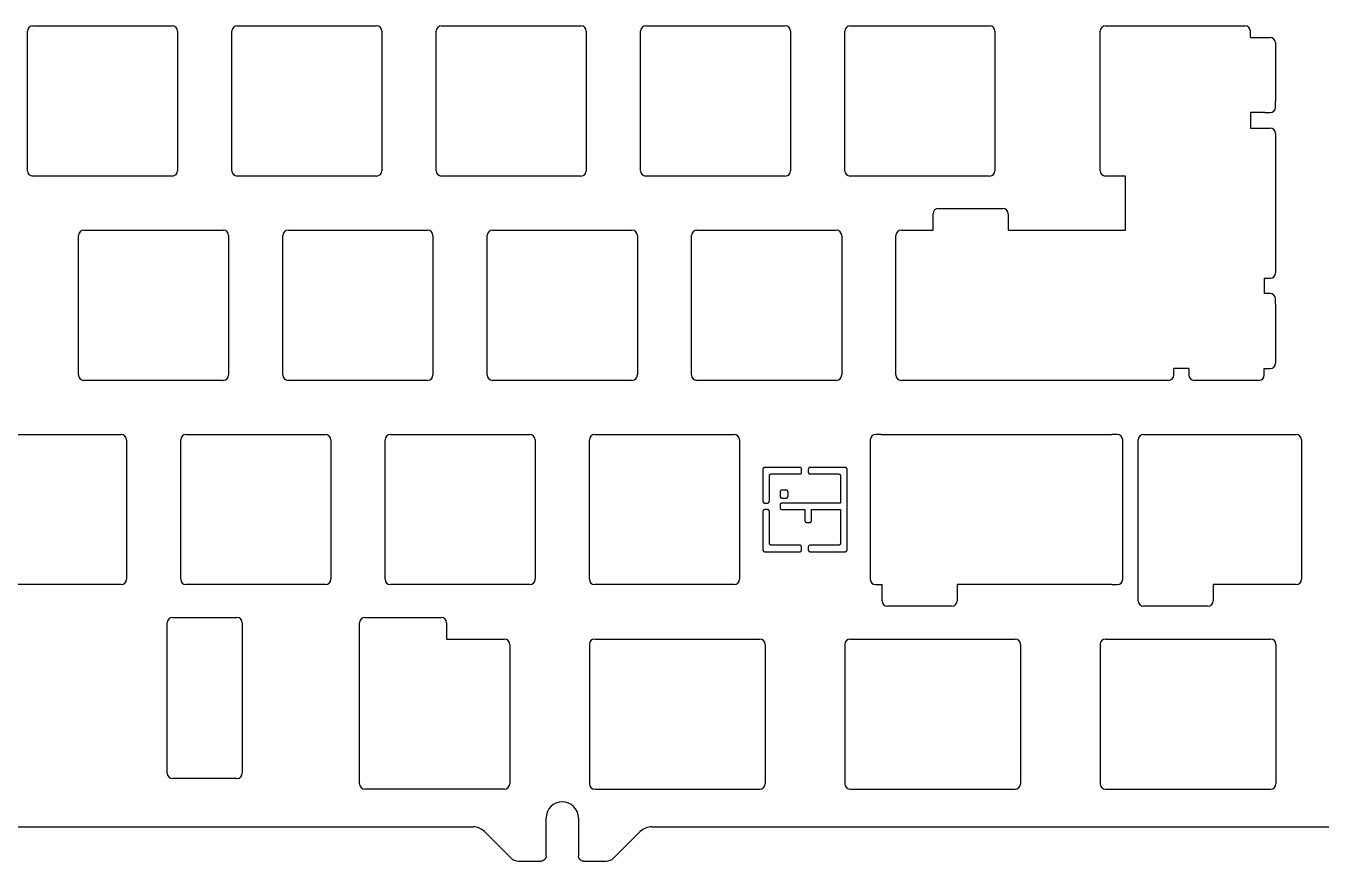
# Model space of a CAD drawing. Header units: millimetres. Extents: x 437 to 785, y 1108 to 1236.
# Drawn here: x 601.4 to 722.2, y 1108.2 to 1186.1 of the extents above; entities that cross this region are included whole.
import ezdxf

# ---------------------------------------------------------------- set-up
doc = ezdxf.new("R2010")
doc.units = ezdxf.units.MM
doc.layers.get('0').update_dxf_attribs({"linetype": 'CONTINUOUS'})
doc.layers.add('Layer 01', color=1, linetype='CONTINUOUS')

msp = doc.modelspace()

# ---------------------------------------------------------------- linework, layer by layer
at = {"color": 7, "linetype": 'CONTINUOUS'}
for p, q in [((602.07, 1186.08), (615.07, 1186.08)), ((621.12, 1186.08), (634.12, 1186.08)), ((640.17, 1186.08), (653.17, 1186.08)), ((659.22, 1186.08), (672.22, 1186.08)), ((678.27, 1186.08), (691.27, 1186.08)), ((702.08, 1186.08), (715.08, 1186.08)), ((601.57, 1172.58), (601.57, 1185.58)), ((615.57, 1185.58), (615.57, 1172.58)), ((620.62, 1172.58), (620.62, 1185.58)), ((634.62, 1185.58), (634.62, 1172.58)), ((639.67, 1172.58), (639.67, 1185.58)), ((653.67, 1185.58), (653.67, 1172.58)), ((658.72, 1172.58), (658.72, 1185.58)), ((672.72, 1185.58), (672.72, 1172.58)), ((677.77, 1172.58), (677.77, 1185.58)), ((691.77, 1185.58), (691.77, 1172.58)), ((701.58, 1172.58), (701.58, 1185.58)), ((715.58, 1184.99), (715.58, 1185.58)), ((715.58, 1184.99), (717.43, 1184.99)), ((717.93, 1184.49), (717.93, 1178.99)), ((717.93, 1178.49), (717.93, 1178.99)), ((715.58, 1177.99), (715.58, 1176.55)), ((716.93, 1177.99), (715.58, 1177.99)), ((716.94, 1177.99), (717.43, 1177.99)), ((715.58, 1176.55), (717.43, 1176.55)), ((717.93, 1176.05), (717.93, 1163.05)), ((615.07, 1172.08), (602.07, 1172.08)), ((634.12, 1172.08), (621.12, 1172.08)), ((653.17, 1172.08), (640.17, 1172.08)), ((672.22, 1172.08), (659.22, 1172.08)), ((691.27, 1172.08), (678.27, 1172.08)), ((703.93, 1172.08), (702.08, 1172.08)), ((703.93, 1167.03), (703.93, 1172.08)), ((686.5, 1169.06), (692.5, 1169.06)), ((686, 1167.03), (686, 1168.56)), ((693, 1168.56), (693, 1167.03)), ((606.33, 1153.53), (606.33, 1166.53)), ((606.83, 1167.03), (619.83, 1167.03)), ((620.33, 1166.53), (620.33, 1153.53)), ((625.38, 1153.53), (625.38, 1166.53)), ((625.88, 1167.03), (638.88, 1167.03)), ((639.38, 1166.53), (639.38, 1153.53)), ((644.43, 1153.53), (644.43, 1166.53)), ((644.93, 1167.03), (657.93, 1167.03)), ((658.43, 1166.53), (658.43, 1153.53)), ((663.48, 1153.53), (663.48, 1166.53)), ((663.98, 1167.03), (676.98, 1167.03)), ((677.48, 1166.53), (677.48, 1153.53)), ((682.53, 1153.53), (682.53, 1166.53)), ((683.03, 1167.03), (686, 1167.03)), ((693, 1167.03), (703.93, 1167.03)), ((716.88, 1162.55), (716.88, 1161.12)), ((716.88, 1162.55), (717.43, 1162.55)), ((717.43, 1161.12), (716.88, 1161.12)), ((717.93, 1160.12), (717.93, 1160.62)), ((717.93, 1160.12), (717.93, 1154.62)), ((708.44, 1153.53), (708.44, 1154.12)), ((709.84, 1154.12), (708.44, 1154.12)), ((709.84, 1154.12), (709.84, 1153.53)), ((716.88, 1154.12), (717.43, 1154.12)), ((716.88, 1153.53), (716.88, 1154.12)), ((619.83, 1153.03), (606.83, 1153.03)), ((638.88, 1153.03), (625.88, 1153.03)), ((657.93, 1153.03), (644.93, 1153.03)), ((676.98, 1153.03), (663.98, 1153.03)), ((707.94, 1153.03), (683.03, 1153.03)), ((716.38, 1153.03), (710.34, 1153.03)), ((597.31, 1147.98), (610.31, 1147.98)), ((610.81, 1147.48), (610.81, 1134.48)), ((615.86, 1134.48), (615.86, 1147.48)), ((616.36, 1147.98), (629.36, 1147.98)), ((629.86, 1147.48), (629.86, 1134.48)), ((634.91, 1134.48), (634.91, 1147.48)), ((635.41, 1147.98), (648.41, 1147.98)), ((648.91, 1147.48), (648.91, 1134.48)), ((653.96, 1134.48), (653.96, 1147.48)), ((654.46, 1147.98), (667.46, 1147.98)), ((667.96, 1147.48), (667.96, 1134.48)), ((680.15, 1147.48), (680.15, 1134.48)), ((681.15, 1147.98), (680.65, 1147.98)), ((681.15, 1147.98), (702.68, 1147.98)), ((703.18, 1147.98), (702.68, 1147.98)), ((703.68, 1134.48), (703.68, 1147.48)), ((705.12, 1146.99), (705.12, 1147.48)), ((705.62, 1147.98), (719.85, 1147.98)), ((720.35, 1147.48), (720.35, 1134.48)), ((705.12, 1133.97), (705.12, 1146.98)), ((610.31, 1133.98), (597.31, 1133.98)), ((629.36, 1133.98), (616.36, 1133.98)), ((648.41, 1133.98), (635.41, 1133.98)), ((667.46, 1133.98), (654.46, 1133.98)), ((680.65, 1133.98), (681.15, 1133.98)), ((681.15, 1133.98), (681.24, 1133.98)), ((681.24, 1132.48), (681.24, 1133.98)), ((702.68, 1133.98), (688.24, 1133.98)), ((688.24, 1133.98), (688.24, 1132.48)), ((702.68, 1133.98), (703.18, 1133.98)), ((705.12, 1132.48), (705.12, 1133.97)), ((712.12, 1133.98), (712.12, 1132.48)), ((719.85, 1133.98), (712.12, 1133.98)), ((687.74, 1131.98), (681.74, 1131.98)), ((711.62, 1131.98), (705.62, 1131.98)), ((614.6, 1116.41), (614.6, 1130.41)), ((615.1, 1130.91), (621.1, 1130.91)), ((621.6, 1130.41), (621.6, 1116.41)), ((632.53, 1115.41), (632.53, 1130.41)), ((633.03, 1130.91), (640.15, 1130.91)), ((640.65, 1130.41), (640.65, 1128.91)), ((640.65, 1128.91), (646.03, 1128.91)), ((646.53, 1128.41), (646.53, 1115.41)), ((653.96, 1128.41), (653.96, 1115.41)), ((654.46, 1128.91), (660.09, 1128.91)), ((660.09, 1128.91), (669.34, 1128.91)), ((669.35, 1128.91), (669.84, 1128.91)), ((670.34, 1128.41), (670.34, 1115.41)), ((677.77, 1128.41), (677.77, 1115.41)), ((678.27, 1128.91), (681.1, 1128.91)), ((681.1, 1128.91), (693.15, 1128.91)), ((693.16, 1128.91), (693.65, 1128.91)), ((694.15, 1128.41), (694.15, 1115.41)), ((701.58, 1128.41), (701.58, 1115.41)), ((702.08, 1128.91), (705.08, 1128.91)), ((705.08, 1128.91), (716.97, 1128.91)), ((716.97, 1128.91), (717.47, 1128.91)), ((717.97, 1128.41), (717.97, 1115.41)), ((621.1, 1115.91), (615.1, 1115.91)), ((646.03, 1114.91), (633.03, 1114.91)), ((654.46, 1114.91), (669.84, 1114.91)), ((678.27, 1114.91), (693.65, 1114.91)), ((702.08, 1114.91), (717.47, 1114.91)), ((649.93, 1108.7), (649.93, 1112.23)), ((652.93, 1112.23), (652.93, 1108.7)), ((644.17, 1110.96), (646.64, 1108.5)), ((656.23, 1108.5), (658.69, 1110.96)), ((659.76, 1111.4), (738.36, 1111.4)), ((647.35, 1108.2), (649.43, 1108.2)), ((653.43, 1108.2), (655.52, 1108.2))]:
    msp.add_line(p, q, dxfattribs=at)
at = {"color": 7}
msp.add_line((493.07, 1111.4), (643.11, 1111.4), dxfattribs=at)
at = {"color": 7, "linetype": 'CONTINUOUS'}
for centre, radius, start, end in [((602.07, 1185.58), 0.5, 90, 180), ((615.07, 1185.58), 0.5, 0, 90), ((621.12, 1185.58), 0.5, 90, 180), ((634.12, 1185.58), 0.5, 0, 90), ((640.17, 1185.58), 0.5, 90, 180), ((653.17, 1185.58), 0.5, 0, 90), ((659.22, 1185.58), 0.5, 90, 180), ((672.22, 1185.58), 0.5, 0, 90), ((678.27, 1185.58), 0.5, 90, 180), ((691.27, 1185.58), 0.5, 0, 90), ((702.08, 1185.58), 0.5, 90, 180), ((715.08, 1185.58), 0.5, 0, 90), ((717.43, 1184.49), 0.5, 0, 90), ((717.43, 1178.49), 0.5, 270, 0), ((716.93, 1178.99), 1, 359.7168, 359.8101), ((716.93, 1178.99), 1, 270, 270.4448), ((717.43, 1176.05), 0.5, 0, 90), ((602.07, 1172.58), 0.5, 180, 270), ((615.07, 1172.58), 0.5, 270, 0), ((621.12, 1172.58), 0.5, 180, 270), ((634.12, 1172.58), 0.5, 270, 0), ((640.17, 1172.58), 0.5, 180, 270), ((653.17, 1172.58), 0.5, 270, 0), ((659.22, 1172.58), 0.5, 180, 270), ((672.22, 1172.58), 0.5, 270, 0), ((678.27, 1172.58), 0.5, 180, 270), ((691.27, 1172.58), 0.5, 270, 0), ((702.08, 1172.58), 0.5, 180, 270), ((686.5, 1168.56), 0.5, 90, 180), ((692.5, 1168.56), 0.5, 0, 90), ((606.83, 1166.53), 0.5, 90, 180), ((619.83, 1166.53), 0.5, 0, 90), ((625.88, 1166.53), 0.5, 90, 180), ((638.88, 1166.53), 0.5, 0, 90), ((644.93, 1166.53), 0.5, 90, 180), ((657.93, 1166.53), 0.5, 0, 90), ((663.98, 1166.53), 0.5, 90, 180), ((676.98, 1166.53), 0.5, 0, 90), ((683.03, 1166.53), 0.5, 90, 180), ((717.43, 1163.05), 0.5, 270, 0), ((717.43, 1160.62), 0.5, 0, 90), ((716.93, 1160.12), 1, 0.1899, 0.2831), ((717.43, 1154.62), 0.5, 270, 0), ((606.83, 1153.53), 0.5, 180, 270), ((619.83, 1153.53), 0.5, 270, 0), ((625.88, 1153.53), 0.5, 180, 270), ((638.88, 1153.53), 0.5, 270, 0), ((644.93, 1153.53), 0.5, 180, 270), ((657.93, 1153.53), 0.5, 270, 0), ((663.98, 1153.53), 0.5, 180, 270), ((676.98, 1153.53), 0.5, 270, 0), ((683.03, 1153.53), 0.5, 180, 270), ((707.94, 1153.53), 0.5, 270, 0), ((710.34, 1153.53), 0.5, 180, 270), ((716.38, 1153.53), 0.5, 270, 0), ((610.31, 1147.48), 0.5, 0, 90), ((616.36, 1147.48), 0.5, 90, 180), ((629.36, 1147.48), 0.5, 0, 90), ((635.41, 1147.48), 0.5, 90, 180), ((648.41, 1147.48), 0.5, 0, 90), ((654.46, 1147.48), 0.5, 90, 180), ((667.46, 1147.48), 0.5, 0, 90), ((680.65, 1147.48), 0.5, 90, 180), ((703.18, 1147.48), 0.5, 0, 90), ((705.62, 1147.48), 0.5, 90, 180), ((719.85, 1147.48), 0.5, 0, 90), ((706.12, 1146.98), 1, 179.5551, 180), ((610.31, 1134.48), 0.5, 270, 0), ((616.36, 1134.48), 0.5, 180, 270), ((629.36, 1134.48), 0.5, 270, 0), ((635.41, 1134.48), 0.5, 180, 270), ((648.41, 1134.48), 0.5, 270, 0), ((654.46, 1134.48), 0.5, 180, 270), ((667.46, 1134.48), 0.5, 270, 0), ((680.65, 1134.48), 0.5, 180, 270), ((703.18, 1134.48), 0.5, 270, 0), ((719.85, 1134.48), 0.5, 270, 0), ((681.74, 1132.48), 0.5, 180, 270), ((687.74, 1132.48), 0.5, 270, 0), ((705.62, 1132.48), 0.5, 180, 270), ((711.62, 1132.48), 0.5, 270, 0), ((615.1, 1130.41), 0.5, 90, 180), ((621.1, 1130.41), 0.5, 0, 90), ((633.03, 1130.41), 0.5, 90, 180), ((640.15, 1130.41), 0.5, 0, 90), ((646.03, 1128.41), 0.5, 0, 90), ((654.46, 1128.41), 0.5, 90, 180), ((669.34, 1127.91), 1, 89.7169, 89.9994), ((669.84, 1128.41), 0.5, 0, 90), ((678.27, 1128.41), 0.5, 90, 180), ((693.15, 1127.91), 1, 89.7169, 89.9983), ((693.65, 1128.41), 0.5, 0, 90), ((702.08, 1128.41), 0.5, 90, 180), ((716.97, 1127.91), 1, 89.7169, 89.9983), ((717.47, 1128.41), 0.5, 0, 90), ((615.1, 1116.41), 0.5, 180, 270), ((621.1, 1116.41), 0.5, 270, 0), ((633.03, 1115.41), 0.5, 180, 270), ((646.03, 1115.41), 0.5, 270, 0), ((654.46, 1115.41), 0.5, 180, 270), ((669.84, 1115.41), 0.5, 270, 0), ((678.27, 1115.41), 0.5, 180, 270), ((693.65, 1115.41), 0.5, 270, 0), ((702.08, 1115.41), 0.5, 180, 270), ((717.47, 1115.41), 0.5, 270, 0), ((651.43, 1112.23), 1.5, 0, 180), ((643.11, 1109.9), 1.5, 45, 90), ((659.76, 1109.9), 1.5, 90, 135), ((647.35, 1109.2), 1, 225, 270), ((655.52, 1109.2), 1, 270, 315)]:
    msp.add_arc(centre, radius, start, end, dxfattribs=at)
for points in [[(649.93, 1108.7), (649.93, 1108.57), (649.88, 1108.44), (649.7, 1108.26), (649.57, 1108.2), (649.43, 1108.2)], [(653.43, 1108.2), (653.3, 1108.2), (653.17, 1108.26), (652.99, 1108.44), (652.93, 1108.57), (652.93, 1108.7)]]:
    msp.add_open_spline(points, degree=3, knots=[0, 0, 0, 0, 0.5, 0.5, 1, 1, 1, 1], dxfattribs=at)
at = {"layer": 'Layer 01', "color": 7}
for points in [[(670.32, 1144.91), (670.31, 1144.91), (670.31, 1144.91), (670.3, 1144.91), (670.3, 1144.91), (670.29, 1144.91), (670.29, 1144.91), (670.28, 1144.91), (670.28, 1144.91), (670.27, 1144.9), (670.27, 1144.9), (670.27, 1144.9), (670.26, 1144.9), (670.26, 1144.9), (670.25, 1144.9), (670.25, 1144.9), (670.24, 1144.9), (670.24, 1144.89), (670.24, 1144.89), (670.23, 1144.89), (670.23, 1144.89), (670.22, 1144.89), (670.22, 1144.88), (670.22, 1144.88), (670.21, 1144.88), (670.21, 1144.88), (670.2, 1144.87), (670.2, 1144.87), (670.2, 1144.87), (670.19, 1144.86), (670.19, 1144.86), (670.19, 1144.86), (670.18, 1144.85), (670.18, 1144.85), (670.18, 1144.85), (670.17, 1144.84), (670.17, 1144.84), (670.17, 1144.84), (670.16, 1144.83), (670.16, 1144.83), (670.16, 1144.82), (670.16, 1144.82), (670.15, 1144.82), (670.15, 1144.81), (670.15, 1144.81), (670.15, 1144.8), (670.14, 1144.8), (670.14, 1144.8), (670.14, 1144.79), (670.14, 1144.79), (670.14, 1144.78), (670.14, 1144.78), (670.13, 1144.78), (670.13, 1144.77), (670.13, 1144.77), (670.13, 1144.76), (670.13, 1144.76), (670.13, 1144.75), (670.13, 1144.75), (670.13, 1144.74), (670.13, 1144.74), (670.13, 1144.73), (670.13, 1144.73), (670.13, 1144.72), (670.13, 1144.72)], [(670.13, 1144.72), (670.13, 1141.78)], [(673.56, 1144.91), (670.32, 1144.91)], [(673.75, 1144.72), (673.75, 1144.72), (673.75, 1144.73), (673.75, 1144.73), (673.75, 1144.74), (673.75, 1144.74), (673.75, 1144.75), (673.75, 1144.75), (673.75, 1144.76), (673.75, 1144.76), (673.75, 1144.77), (673.75, 1144.77), (673.74, 1144.77), (673.74, 1144.78), (673.74, 1144.78), (673.74, 1144.79), (673.74, 1144.79), (673.74, 1144.8), (673.73, 1144.8), (673.73, 1144.8), (673.73, 1144.81), (673.73, 1144.81), (673.73, 1144.82), (673.72, 1144.82), (673.72, 1144.82), (673.72, 1144.83), (673.72, 1144.83), (673.71, 1144.84), (673.71, 1144.84), (673.71, 1144.84), (673.7, 1144.85), (673.7, 1144.85), (673.7, 1144.85), (673.69, 1144.86), (673.69, 1144.86), (673.69, 1144.86), (673.68, 1144.87), (673.68, 1144.87), (673.68, 1144.87), (673.67, 1144.88), (673.67, 1144.88), (673.66, 1144.88), (673.66, 1144.88), (673.66, 1144.89), (673.65, 1144.89), (673.65, 1144.89), (673.64, 1144.89), (673.64, 1144.89), (673.64, 1144.9), (673.63, 1144.9), (673.63, 1144.9), (673.62, 1144.9), (673.62, 1144.9), (673.61, 1144.9), (673.61, 1144.9), (673.61, 1144.9), (673.6, 1144.91), (673.6, 1144.91), (673.59, 1144.91), (673.59, 1144.91), (673.58, 1144.91), (673.58, 1144.91), (673.57, 1144.91), (673.57, 1144.91), (673.56, 1144.91)], [(673.75, 1144.49), (673.75, 1144.72)], [(674.55, 1144.91), (674.55, 1144.91), (674.54, 1144.91), (674.54, 1144.91), (674.53, 1144.91), (674.53, 1144.91), (674.52, 1144.91), (674.52, 1144.91), (674.51, 1144.91), (674.51, 1144.9), (674.51, 1144.9), (674.5, 1144.9), (674.5, 1144.9), (674.49, 1144.9), (674.49, 1144.9), (674.48, 1144.9), (674.48, 1144.9), (674.48, 1144.89), (674.47, 1144.89), (674.47, 1144.89), (674.46, 1144.89), (674.46, 1144.89), (674.46, 1144.88), (674.45, 1144.88), (674.45, 1144.88), (674.44, 1144.88), (674.44, 1144.87), (674.44, 1144.87), (674.43, 1144.87), (674.43, 1144.86), (674.43, 1144.86), (674.42, 1144.86), (674.42, 1144.85), (674.41, 1144.85), (674.41, 1144.85), (674.41, 1144.84), (674.41, 1144.84), (674.4, 1144.84), (674.4, 1144.83), (674.4, 1144.83), (674.39, 1144.82), (674.39, 1144.82), (674.39, 1144.82), (674.39, 1144.81), (674.38, 1144.81), (674.38, 1144.8), (674.38, 1144.8), (674.38, 1144.8), (674.38, 1144.79), (674.37, 1144.79), (674.37, 1144.78), (674.37, 1144.78), (674.37, 1144.78), (674.37, 1144.77), (674.37, 1144.77), (674.37, 1144.76), (674.37, 1144.76), (674.37, 1144.75), (674.36, 1144.75), (674.36, 1144.74), (674.36, 1144.74), (674.36, 1144.73), (674.36, 1144.73), (674.36, 1144.72), (674.36, 1144.72)], [(674.36, 1144.72), (674.36, 1144.49)], [(677.8, 1144.91), (674.55, 1144.91)], [(677.99, 1144.72), (677.99, 1144.72), (677.99, 1144.73), (677.99, 1144.73), (677.99, 1144.74), (677.99, 1144.74), (677.99, 1144.75), (677.99, 1144.75), (677.98, 1144.76), (677.98, 1144.76), (677.98, 1144.77), (677.98, 1144.77), (677.98, 1144.77), (677.98, 1144.78), (677.98, 1144.78), (677.98, 1144.79), (677.97, 1144.79), (677.97, 1144.8), (677.97, 1144.8), (677.97, 1144.8), (677.97, 1144.81), (677.96, 1144.81), (677.96, 1144.82), (677.96, 1144.82), (677.96, 1144.82), (677.95, 1144.83), (677.95, 1144.83), (677.95, 1144.84), (677.95, 1144.84), (677.94, 1144.84), (677.94, 1144.85), (677.94, 1144.85), (677.93, 1144.85), (677.93, 1144.86), (677.93, 1144.86), (677.92, 1144.86), (677.92, 1144.87), (677.91, 1144.87), (677.91, 1144.87), (677.91, 1144.88), (677.9, 1144.88), (677.9, 1144.88), (677.9, 1144.88), (677.89, 1144.89), (677.89, 1144.89), (677.88, 1144.89), (677.88, 1144.89), (677.88, 1144.89), (677.87, 1144.9), (677.87, 1144.9), (677.86, 1144.9), (677.86, 1144.9), (677.85, 1144.9), (677.85, 1144.9), (677.85, 1144.9), (677.84, 1144.9), (677.84, 1144.91), (677.83, 1144.91), (677.83, 1144.91), (677.82, 1144.91), (677.82, 1144.91), (677.81, 1144.91), (677.81, 1144.91), (677.8, 1144.91), (677.8, 1144.91)], [(677.99, 1137.24), (677.99, 1144.72)], [(670.74, 1144.11), (670.74, 1144.11), (670.74, 1144.12), (670.74, 1144.12), (670.74, 1144.13), (670.74, 1144.13), (670.74, 1144.14), (670.74, 1144.14), (670.74, 1144.15), (670.74, 1144.15), (670.74, 1144.16), (670.74, 1144.16), (670.74, 1144.16), (670.75, 1144.17), (670.75, 1144.17), (670.75, 1144.18), (670.75, 1144.18), (670.75, 1144.19), (670.75, 1144.19), (670.76, 1144.19), (670.76, 1144.2), (670.76, 1144.2), (670.76, 1144.21), (670.77, 1144.21), (670.77, 1144.21), (670.77, 1144.22), (670.77, 1144.22), (670.78, 1144.23), (670.78, 1144.23), (670.78, 1144.23), (670.79, 1144.24), (670.79, 1144.24), (670.79, 1144.24), (670.8, 1144.25), (670.8, 1144.25), (670.8, 1144.25), (670.81, 1144.26), (670.81, 1144.26), (670.81, 1144.26), (670.82, 1144.27), (670.82, 1144.27), (670.83, 1144.27), (670.83, 1144.27), (670.83, 1144.28), (670.84, 1144.28), (670.84, 1144.28), (670.85, 1144.28), (670.85, 1144.28), (670.85, 1144.29), (670.86, 1144.29), (670.86, 1144.29), (670.87, 1144.29), (670.87, 1144.29), (670.88, 1144.29), (670.88, 1144.29), (670.88, 1144.29), (670.89, 1144.3), (670.89, 1144.3), (670.9, 1144.3), (670.9, 1144.3), (670.91, 1144.3), (670.91, 1144.3), (670.92, 1144.3), (670.92, 1144.3), (670.93, 1144.3)], [(670.74, 1141.78), (670.74, 1144.11)], [(670.93, 1144.3), (673.56, 1144.3)], [(673.56, 1144.3), (673.57, 1144.3), (673.57, 1144.3), (673.58, 1144.3), (673.58, 1144.3), (673.59, 1144.3), (673.59, 1144.3), (673.6, 1144.3), (673.6, 1144.3), (673.6, 1144.3), (673.61, 1144.3), (673.61, 1144.31), (673.62, 1144.31), (673.62, 1144.31), (673.63, 1144.31), (673.63, 1144.31), (673.64, 1144.31), (673.64, 1144.32), (673.64, 1144.32), (673.65, 1144.32), (673.65, 1144.32), (673.66, 1144.32), (673.66, 1144.33), (673.66, 1144.33), (673.67, 1144.33), (673.67, 1144.33), (673.68, 1144.34), (673.68, 1144.34), (673.68, 1144.34), (673.69, 1144.34), (673.69, 1144.35), (673.69, 1144.35), (673.7, 1144.35), (673.7, 1144.36), (673.7, 1144.36), (673.71, 1144.37), (673.71, 1144.37), (673.71, 1144.37), (673.72, 1144.38), (673.72, 1144.38), (673.72, 1144.38), (673.72, 1144.39), (673.73, 1144.39), (673.73, 1144.4), (673.73, 1144.4), (673.73, 1144.4), (673.73, 1144.41), (673.74, 1144.41), (673.74, 1144.42), (673.74, 1144.42), (673.74, 1144.42), (673.74, 1144.43), (673.74, 1144.43), (673.75, 1144.44), (673.75, 1144.44), (673.75, 1144.45), (673.75, 1144.45), (673.75, 1144.46), (673.75, 1144.46), (673.75, 1144.47), (673.75, 1144.47), (673.75, 1144.47), (673.75, 1144.48), (673.75, 1144.48), (673.75, 1144.49)], [(674.36, 1144.49), (674.36, 1144.48), (674.36, 1144.48), (674.36, 1144.47), (674.36, 1144.47), (674.36, 1144.47), (674.36, 1144.46), (674.37, 1144.46), (674.37, 1144.45), (674.37, 1144.45), (674.37, 1144.44), (674.37, 1144.44), (674.37, 1144.43), (674.37, 1144.43), (674.37, 1144.42), (674.37, 1144.42), (674.38, 1144.42), (674.38, 1144.41), (674.38, 1144.41), (674.38, 1144.4), (674.38, 1144.4), (674.39, 1144.4), (674.39, 1144.39), (674.39, 1144.39), (674.39, 1144.38), (674.4, 1144.38), (674.4, 1144.38), (674.4, 1144.37), (674.41, 1144.37), (674.41, 1144.37), (674.41, 1144.36), (674.41, 1144.36), (674.42, 1144.35), (674.42, 1144.35), (674.43, 1144.35), (674.43, 1144.34), (674.43, 1144.34), (674.44, 1144.34), (674.44, 1144.34), (674.44, 1144.33), (674.45, 1144.33), (674.45, 1144.33), (674.45, 1144.33), (674.46, 1144.32), (674.46, 1144.32), (674.47, 1144.32), (674.47, 1144.32), (674.48, 1144.31), (674.48, 1144.31), (674.48, 1144.31), (674.49, 1144.31), (674.49, 1144.31), (674.5, 1144.31), (674.5, 1144.31), (674.51, 1144.3), (674.51, 1144.3), (674.51, 1144.3), (674.52, 1144.3), (674.52, 1144.3), (674.53, 1144.3), (674.53, 1144.3), (674.54, 1144.3), (674.54, 1144.3), (674.55, 1144.3), (674.55, 1144.3)], [(674.55, 1144.3), (677.19, 1144.3)], [(677.19, 1144.3), (677.19, 1144.3), (677.2, 1144.3), (677.2, 1144.3), (677.21, 1144.3), (677.21, 1144.3), (677.22, 1144.3), (677.22, 1144.3), (677.23, 1144.3), (677.23, 1144.29), (677.23, 1144.29), (677.24, 1144.29), (677.24, 1144.29), (677.25, 1144.29), (677.25, 1144.29), (677.26, 1144.29), (677.26, 1144.29), (677.27, 1144.28), (677.27, 1144.28), (677.27, 1144.28), (677.28, 1144.28), (677.28, 1144.28), (677.29, 1144.27), (677.29, 1144.27), (677.29, 1144.27), (677.3, 1144.27), (677.3, 1144.26), (677.3, 1144.26), (677.31, 1144.26), (677.31, 1144.25), (677.32, 1144.25), (677.32, 1144.25), (677.32, 1144.24), (677.33, 1144.24), (677.33, 1144.24), (677.33, 1144.23), (677.34, 1144.23), (677.34, 1144.23), (677.34, 1144.22), (677.34, 1144.22), (677.35, 1144.21), (677.35, 1144.21), (677.35, 1144.21), (677.35, 1144.2), (677.36, 1144.2), (677.36, 1144.19), (677.36, 1144.19), (677.36, 1144.19), (677.36, 1144.18), (677.37, 1144.18), (677.37, 1144.17), (677.37, 1144.17), (677.37, 1144.17), (677.37, 1144.16), (677.37, 1144.16), (677.37, 1144.15), (677.37, 1144.15), (677.38, 1144.14), (677.38, 1144.14), (677.38, 1144.13), (677.38, 1144.13), (677.38, 1144.12), (677.38, 1144.12), (677.38, 1144.11), (677.38, 1144.11)], [(677.38, 1144.11), (677.38, 1141.59)], [(671.92, 1142.8), (671.92, 1142.8), (671.91, 1142.8), (671.91, 1142.8), (671.9, 1142.8), (671.9, 1142.8), (671.9, 1142.8), (671.89, 1142.79), (671.89, 1142.79), (671.88, 1142.79), (671.88, 1142.79), (671.87, 1142.79), (671.87, 1142.79), (671.86, 1142.79), (671.86, 1142.79), (671.86, 1142.79), (671.85, 1142.78), (671.85, 1142.78), (671.84, 1142.78), (671.84, 1142.78), (671.84, 1142.78), (671.83, 1142.77), (671.83, 1142.77), (671.82, 1142.77), (671.82, 1142.77), (671.82, 1142.76), (671.81, 1142.76), (671.81, 1142.76), (671.81, 1142.76), (671.8, 1142.75), (671.8, 1142.75), (671.79, 1142.75), (671.79, 1142.74), (671.79, 1142.74), (671.78, 1142.74), (671.78, 1142.73), (671.78, 1142.73), (671.78, 1142.73), (671.77, 1142.72), (671.77, 1142.72), (671.77, 1142.71), (671.76, 1142.71), (671.76, 1142.71), (671.76, 1142.7), (671.76, 1142.7), (671.76, 1142.69), (671.75, 1142.69), (671.75, 1142.69), (671.75, 1142.68), (671.75, 1142.68), (671.75, 1142.67), (671.75, 1142.67), (671.74, 1142.67), (671.74, 1142.66), (671.74, 1142.66), (671.74, 1142.65), (671.74, 1142.65), (671.74, 1142.64), (671.74, 1142.64), (671.74, 1142.63), (671.74, 1142.63), (671.74, 1142.63), (671.74, 1142.62), (671.74, 1142.62), (671.74, 1142.61)], [(671.74, 1142.61), (671.74, 1142.24)], [(672.29, 1142.8), (671.92, 1142.8)], [(672.48, 1142.61), (672.48, 1142.62), (672.48, 1142.62), (672.48, 1142.62), (672.48, 1142.63), (672.48, 1142.63), (672.48, 1142.64), (672.48, 1142.64), (672.48, 1142.65), (672.48, 1142.65), (672.48, 1142.66), (672.47, 1142.66), (672.47, 1142.67), (672.47, 1142.67), (672.47, 1142.67), (672.47, 1142.68), (672.47, 1142.68), (672.47, 1142.69), (672.46, 1142.69), (672.46, 1142.69), (672.46, 1142.7), (672.46, 1142.7), (672.46, 1142.71), (672.45, 1142.71), (672.45, 1142.71), (672.45, 1142.72), (672.45, 1142.72), (672.44, 1142.73), (672.44, 1142.73), (672.44, 1142.73), (672.43, 1142.74), (672.43, 1142.74), (672.43, 1142.74), (672.42, 1142.75), (672.42, 1142.75), (672.42, 1142.75), (672.41, 1142.76), (672.41, 1142.76), (672.41, 1142.76), (672.4, 1142.76), (672.4, 1142.77), (672.39, 1142.77), (672.39, 1142.77), (672.39, 1142.77), (672.38, 1142.78), (672.38, 1142.78), (672.37, 1142.78), (672.37, 1142.78), (672.37, 1142.78), (672.36, 1142.79), (672.36, 1142.79), (672.35, 1142.79), (672.35, 1142.79), (672.35, 1142.79), (672.34, 1142.79), (672.34, 1142.79), (672.33, 1142.79), (672.33, 1142.79), (672.32, 1142.8), (672.32, 1142.8), (672.31, 1142.8), (672.31, 1142.8), (672.3, 1142.8), (672.3, 1142.8), (672.29, 1142.8)], [(672.48, 1142.24), (672.48, 1142.61)], [(670.13, 1141.78), (670.13, 1141.77), (670.13, 1141.77), (670.13, 1141.76), (670.13, 1141.76), (670.13, 1141.75), (670.13, 1141.75), (670.13, 1141.75), (670.13, 1141.74), (670.13, 1141.74), (670.13, 1141.73), (670.13, 1141.73), (670.13, 1141.72), (670.14, 1141.72), (670.14, 1141.71), (670.14, 1141.71), (670.14, 1141.71), (670.14, 1141.7), (670.14, 1141.7), (670.15, 1141.69), (670.15, 1141.69), (670.15, 1141.69), (670.15, 1141.68), (670.16, 1141.68), (670.16, 1141.67), (670.16, 1141.67), (670.16, 1141.67), (670.17, 1141.66), (670.17, 1141.66), (670.17, 1141.65), (670.18, 1141.65), (670.18, 1141.65), (670.18, 1141.64), (670.19, 1141.64), (670.19, 1141.64), (670.19, 1141.63), (670.2, 1141.63), (670.2, 1141.63), (670.2, 1141.63), (670.21, 1141.62), (670.21, 1141.62), (670.22, 1141.62), (670.22, 1141.61), (670.22, 1141.61), (670.23, 1141.61), (670.23, 1141.61), (670.24, 1141.61), (670.24, 1141.6), (670.24, 1141.6), (670.25, 1141.6), (670.25, 1141.6), (670.26, 1141.6), (670.26, 1141.6), (670.27, 1141.59), (670.27, 1141.59), (670.27, 1141.59), (670.28, 1141.59), (670.28, 1141.59), (670.29, 1141.59), (670.29, 1141.59), (670.3, 1141.59), (670.3, 1141.59), (670.31, 1141.59), (670.31, 1141.59), (670.32, 1141.59)], [(670.32, 1141.59), (670.55, 1141.59)], [(670.55, 1141.59), (670.55, 1141.59), (670.56, 1141.59), (670.56, 1141.59), (670.57, 1141.59), (670.57, 1141.59), (670.58, 1141.59), (670.58, 1141.59), (670.58, 1141.59), (670.59, 1141.59), (670.59, 1141.59), (670.6, 1141.59), (670.6, 1141.6), (670.61, 1141.6), (670.61, 1141.6), (670.62, 1141.6), (670.62, 1141.6), (670.62, 1141.6), (670.63, 1141.61), (670.63, 1141.61), (670.64, 1141.61), (670.64, 1141.61), (670.64, 1141.61), (670.65, 1141.62), (670.65, 1141.62), (670.66, 1141.62), (670.66, 1141.63), (670.66, 1141.63), (670.67, 1141.63), (670.67, 1141.63), (670.67, 1141.64), (670.68, 1141.64), (670.68, 1141.64), (670.68, 1141.65), (670.69, 1141.65), (670.69, 1141.65), (670.69, 1141.66), (670.7, 1141.66), (670.7, 1141.67), (670.7, 1141.67), (670.71, 1141.67), (670.71, 1141.68), (670.71, 1141.68), (670.71, 1141.68), (670.71, 1141.69), (670.72, 1141.69), (670.72, 1141.7), (670.72, 1141.7), (670.72, 1141.71), (670.72, 1141.71), (670.73, 1141.71), (670.73, 1141.72), (670.73, 1141.72), (670.73, 1141.73), (670.73, 1141.73), (670.73, 1141.74), (670.73, 1141.74), (670.73, 1141.74), (670.73, 1141.75), (670.74, 1141.75), (670.74, 1141.76), (670.74, 1141.76), (670.74, 1141.77), (670.74, 1141.77), (670.74, 1141.78)], [(671.74, 1142.24), (671.74, 1142.23), (671.74, 1142.23), (671.74, 1142.22), (671.74, 1142.21), (671.74, 1142.21), (671.74, 1142.2), (671.74, 1142.19), (671.74, 1142.19), (671.75, 1142.18), (671.75, 1142.18), (671.75, 1142.17), (671.75, 1142.16), (671.76, 1142.16), (671.76, 1142.15), (671.76, 1142.15), (671.76, 1142.14), (671.77, 1142.14), (671.77, 1142.13), (671.78, 1142.12), (671.78, 1142.12), (671.78, 1142.11), (671.79, 1142.11), (671.79, 1142.11), (671.8, 1142.1), (671.8, 1142.1), (671.81, 1142.09), (671.81, 1142.09), (671.82, 1142.08), (671.82, 1142.08), (671.83, 1142.08), (671.84, 1142.07), (671.84, 1142.07), (671.85, 1142.07), (671.85, 1142.07), (671.86, 1142.06), (671.87, 1142.06), (671.87, 1142.06), (671.88, 1142.06), (671.88, 1142.06), (671.89, 1142.06), (671.9, 1142.05), (671.9, 1142.05), (671.91, 1142.05), (671.92, 1142.05), (671.92, 1142.05)], [(671.92, 1141.59), (671.92, 1141.59), (671.91, 1141.59), (671.91, 1141.59), (671.9, 1141.59), (671.9, 1141.59), (671.9, 1141.59), (671.89, 1141.59), (671.89, 1141.58), (671.88, 1141.58), (671.88, 1141.58), (671.87, 1141.58), (671.87, 1141.58), (671.86, 1141.58), (671.86, 1141.58), (671.86, 1141.58), (671.85, 1141.57), (671.85, 1141.57), (671.84, 1141.57), (671.84, 1141.57), (671.84, 1141.57), (671.83, 1141.56), (671.83, 1141.56), (671.82, 1141.56), (671.82, 1141.56), (671.82, 1141.55), (671.81, 1141.55), (671.81, 1141.55), (671.81, 1141.55), (671.8, 1141.54), (671.8, 1141.54), (671.79, 1141.54), (671.79, 1141.53), (671.79, 1141.53), (671.78, 1141.53), (671.78, 1141.52), (671.78, 1141.52), (671.78, 1141.52), (671.77, 1141.51), (671.77, 1141.51), (671.77, 1141.51), (671.76, 1141.5), (671.76, 1141.5), (671.76, 1141.49), (671.76, 1141.49), (671.76, 1141.49), (671.75, 1141.48), (671.75, 1141.48), (671.75, 1141.47), (671.75, 1141.47), (671.75, 1141.47), (671.75, 1141.46), (671.74, 1141.46), (671.74, 1141.45), (671.74, 1141.45), (671.74, 1141.44), (671.74, 1141.44), (671.74, 1141.43), (671.74, 1141.43), (671.74, 1141.43), (671.74, 1141.42), (671.74, 1141.42), (671.74, 1141.41), (671.74, 1141.41), (671.74, 1141.4)], [(671.74, 1141.4), (671.74, 1141.17)], [(671.74, 1141.17), (671.74, 1141.16), (671.74, 1141.16), (671.74, 1141.15), (671.74, 1141.15), (671.74, 1141.14), (671.74, 1141.14), (671.74, 1141.13), (671.74, 1141.13), (671.74, 1141.12), (671.74, 1141.12), (671.74, 1141.11), (671.74, 1141.11), (671.75, 1141.11), (671.75, 1141.1), (671.75, 1141.1), (671.75, 1141.09), (671.75, 1141.09), (671.75, 1141.09), (671.76, 1141.08), (671.76, 1141.08), (671.76, 1141.07), (671.76, 1141.07), (671.76, 1141.07), (671.77, 1141.06), (671.77, 1141.06), (671.77, 1141.05), (671.78, 1141.05), (671.78, 1141.05), (671.78, 1141.04), (671.78, 1141.04), (671.79, 1141.04), (671.79, 1141.03), (671.79, 1141.03), (671.8, 1141.03), (671.8, 1141.02), (671.81, 1141.02), (671.81, 1141.02), (671.81, 1141.01), (671.82, 1141.01), (671.82, 1141.01), (671.82, 1141.01), (671.83, 1141), (671.83, 1141), (671.84, 1141), (671.84, 1141), (671.84, 1141), (671.85, 1140.99), (671.85, 1140.99), (671.86, 1140.99), (671.86, 1140.99), (671.86, 1140.99), (671.87, 1140.99), (671.87, 1140.98), (671.88, 1140.98), (671.88, 1140.98), (671.89, 1140.98), (671.89, 1140.98), (671.9, 1140.98), (671.9, 1140.98), (671.9, 1140.98), (671.91, 1140.98), (671.91, 1140.98), (671.92, 1140.98), (671.92, 1140.98)], [(671.92, 1142.05), (672.29, 1142.05)], [(677.38, 1141.59), (671.92, 1141.59)], [(672.29, 1142.05), (672.3, 1142.05), (672.3, 1142.05), (672.31, 1142.05), (672.31, 1142.05), (672.32, 1142.05), (672.32, 1142.05), (672.33, 1142.06), (672.33, 1142.06), (672.34, 1142.06), (672.34, 1142.06), (672.34, 1142.06), (672.35, 1142.06), (672.35, 1142.06), (672.36, 1142.06), (672.36, 1142.07), (672.37, 1142.07), (672.37, 1142.07), (672.37, 1142.07), (672.38, 1142.07), (672.38, 1142.07), (672.39, 1142.08), (672.39, 1142.08), (672.39, 1142.08), (672.4, 1142.08), (672.4, 1142.09), (672.41, 1142.09), (672.41, 1142.09), (672.41, 1142.09), (672.42, 1142.1), (672.42, 1142.1), (672.42, 1142.1), (672.43, 1142.11), (672.43, 1142.11), (672.43, 1142.11), (672.44, 1142.12), (672.44, 1142.12), (672.44, 1142.13), (672.45, 1142.13), (672.45, 1142.13), (672.45, 1142.14), (672.45, 1142.14), (672.46, 1142.14), (672.46, 1142.15), (672.46, 1142.15), (672.46, 1142.16), (672.46, 1142.16), (672.47, 1142.16), (672.47, 1142.17), (672.47, 1142.17), (672.47, 1142.18), (672.47, 1142.18), (672.47, 1142.18), (672.47, 1142.19), (672.48, 1142.19), (672.48, 1142.2), (672.48, 1142.2), (672.48, 1142.21), (672.48, 1142.21), (672.48, 1142.22), (672.48, 1142.22), (672.48, 1142.23), (672.48, 1142.23), (672.48, 1142.23), (672.48, 1142.24)], [(670.32, 1140.98), (670.31, 1140.98), (670.31, 1140.98), (670.3, 1140.98), (670.3, 1140.98), (670.29, 1140.98), (670.29, 1140.98), (670.28, 1140.98), (670.28, 1140.97), (670.27, 1140.97), (670.27, 1140.97), (670.27, 1140.97), (670.26, 1140.97), (670.26, 1140.97), (670.25, 1140.97), (670.25, 1140.97), (670.24, 1140.96), (670.24, 1140.96), (670.24, 1140.96), (670.23, 1140.96), (670.23, 1140.96), (670.22, 1140.95), (670.22, 1140.95), (670.22, 1140.95), (670.21, 1140.95), (670.21, 1140.94), (670.2, 1140.94), (670.2, 1140.94), (670.2, 1140.94), (670.19, 1140.93), (670.19, 1140.93), (670.19, 1140.93), (670.18, 1140.92), (670.18, 1140.92), (670.18, 1140.92), (670.17, 1140.91), (670.17, 1140.91), (670.17, 1140.9), (670.16, 1140.9), (670.16, 1140.9), (670.16, 1140.89), (670.16, 1140.89), (670.15, 1140.89), (670.15, 1140.88), (670.15, 1140.88), (670.15, 1140.87), (670.14, 1140.87), (670.14, 1140.87), (670.14, 1140.86), (670.14, 1140.86), (670.14, 1140.85), (670.14, 1140.85), (670.13, 1140.84), (670.13, 1140.84), (670.13, 1140.84), (670.13, 1140.83), (670.13, 1140.83), (670.13, 1140.82), (670.13, 1140.82), (670.13, 1140.81), (670.13, 1140.81), (670.13, 1140.8), (670.13, 1140.8), (670.13, 1140.79), (670.13, 1140.79)], [(670.13, 1140.79), (670.13, 1137.24)], [(670.55, 1140.98), (670.32, 1140.98)], [(670.74, 1140.79), (670.74, 1140.79), (670.74, 1140.8), (670.74, 1140.8), (670.74, 1140.81), (670.74, 1140.81), (670.73, 1140.82), (670.73, 1140.82), (670.73, 1140.83), (670.73, 1140.83), (670.73, 1140.84), (670.73, 1140.84), (670.73, 1140.84), (670.73, 1140.85), (670.73, 1140.85), (670.72, 1140.86), (670.72, 1140.86), (670.72, 1140.87), (670.72, 1140.87), (670.72, 1140.87), (670.71, 1140.88), (670.71, 1140.88), (670.71, 1140.89), (670.71, 1140.89), (670.71, 1140.89), (670.7, 1140.9), (670.7, 1140.9), (670.7, 1140.9), (670.69, 1140.91), (670.69, 1140.91), (670.69, 1140.92), (670.68, 1140.92), (670.68, 1140.92), (670.68, 1140.93), (670.67, 1140.93), (670.67, 1140.93), (670.67, 1140.94), (670.66, 1140.94), (670.66, 1140.94), (670.66, 1140.94), (670.65, 1140.95), (670.65, 1140.95), (670.64, 1140.95), (670.64, 1140.95), (670.64, 1140.96), (670.63, 1140.96), (670.63, 1140.96), (670.62, 1140.96), (670.62, 1140.96), (670.62, 1140.97), (670.61, 1140.97), (670.61, 1140.97), (670.6, 1140.97), (670.6, 1140.97), (670.59, 1140.97), (670.59, 1140.97), (670.58, 1140.97), (670.58, 1140.98), (670.58, 1140.98), (670.57, 1140.98), (670.57, 1140.98), (670.56, 1140.98), (670.56, 1140.98), (670.55, 1140.98), (670.55, 1140.98)], [(670.74, 1137.85), (670.74, 1140.79)], [(671.92, 1140.98), (674.06, 1140.98)], [(674.06, 1140.98), (674.06, 1139.96)], [(674.06, 1139.96), (674.06, 1139.96), (674.06, 1139.95), (674.06, 1139.95), (674.06, 1139.94), (674.06, 1139.94), (674.06, 1139.94), (674.06, 1139.93), (674.06, 1139.93), (674.06, 1139.92), (674.06, 1139.92), (674.06, 1139.91), (674.07, 1139.91), (674.07, 1139.9), (674.07, 1139.9), (674.07, 1139.9), (674.07, 1139.89), (674.07, 1139.89), (674.07, 1139.88), (674.08, 1139.88), (674.08, 1139.88), (674.08, 1139.87), (674.08, 1139.87), (674.09, 1139.86), (674.09, 1139.86), (674.09, 1139.86), (674.09, 1139.85), (674.1, 1139.85), (674.1, 1139.85), (674.1, 1139.84), (674.11, 1139.84), (674.11, 1139.83), (674.11, 1139.83), (674.12, 1139.83), (674.12, 1139.82), (674.12, 1139.82), (674.13, 1139.82), (674.13, 1139.82), (674.13, 1139.81), (674.14, 1139.81), (674.14, 1139.81), (674.14, 1139.81), (674.15, 1139.8), (674.15, 1139.8), (674.16, 1139.8), (674.16, 1139.8), (674.16, 1139.79), (674.17, 1139.79), (674.17, 1139.79), (674.18, 1139.79), (674.18, 1139.79), (674.18, 1139.79), (674.19, 1139.78), (674.19, 1139.78), (674.2, 1139.78), (674.2, 1139.78), (674.21, 1139.78), (674.21, 1139.78), (674.22, 1139.78), (674.22, 1139.78), (674.23, 1139.78), (674.23, 1139.78), (674.23, 1139.78), (674.24, 1139.78), (674.24, 1139.78)], [(674.48, 1139.78), (674.48, 1139.78), (674.49, 1139.78), (674.49, 1139.78), (674.5, 1139.78), (674.5, 1139.78), (674.51, 1139.78), (674.51, 1139.78), (674.52, 1139.78), (674.52, 1139.78), (674.52, 1139.78), (674.53, 1139.78), (674.53, 1139.78), (674.54, 1139.79), (674.54, 1139.79), (674.55, 1139.79), (674.55, 1139.79), (674.55, 1139.79), (674.56, 1139.79), (674.56, 1139.8), (674.57, 1139.8), (674.57, 1139.8), (674.57, 1139.8), (674.58, 1139.81), (674.58, 1139.81), (674.59, 1139.81), (674.59, 1139.81), (674.59, 1139.82), (674.6, 1139.82), (674.6, 1139.82), (674.6, 1139.82), (674.61, 1139.83), (674.61, 1139.83), (674.61, 1139.83), (674.62, 1139.84), (674.62, 1139.84), (674.62, 1139.85), (674.63, 1139.85), (674.63, 1139.85), (674.63, 1139.86), (674.63, 1139.86), (674.64, 1139.86), (674.64, 1139.87), (674.64, 1139.87), (674.64, 1139.88), (674.65, 1139.88), (674.65, 1139.88), (674.65, 1139.89), (674.65, 1139.89), (674.65, 1139.9), (674.65, 1139.9), (674.66, 1139.9), (674.66, 1139.91), (674.66, 1139.91), (674.66, 1139.92), (674.66, 1139.92), (674.66, 1139.93), (674.66, 1139.93), (674.66, 1139.94), (674.66, 1139.94), (674.66, 1139.94), (674.66, 1139.95), (674.67, 1139.95), (674.67, 1139.96), (674.67, 1139.96)], [(674.67, 1139.96), (674.67, 1140.98)], [(674.67, 1140.98), (677.38, 1140.98)], [(677.38, 1140.98), (677.38, 1137.85)], [(674.24, 1139.78), (674.48, 1139.78)], [(670.93, 1137.66), (670.92, 1137.66), (670.92, 1137.66), (670.91, 1137.66), (670.91, 1137.66), (670.9, 1137.66), (670.9, 1137.66), (670.89, 1137.66), (670.89, 1137.66), (670.88, 1137.66), (670.88, 1137.66), (670.88, 1137.66), (670.87, 1137.67), (670.87, 1137.67), (670.86, 1137.67), (670.86, 1137.67), (670.85, 1137.67), (670.85, 1137.67), (670.85, 1137.68), (670.84, 1137.68), (670.84, 1137.68), (670.83, 1137.68), (670.83, 1137.68), (670.83, 1137.69), (670.82, 1137.69), (670.82, 1137.69), (670.81, 1137.69), (670.81, 1137.7), (670.81, 1137.7), (670.8, 1137.7), (670.8, 1137.71), (670.8, 1137.71), (670.79, 1137.71), (670.79, 1137.72), (670.79, 1137.72), (670.78, 1137.72), (670.78, 1137.73), (670.78, 1137.73), (670.77, 1137.73), (670.77, 1137.74), (670.77, 1137.74), (670.77, 1137.75), (670.76, 1137.75), (670.76, 1137.75), (670.76, 1137.76), (670.76, 1137.76), (670.75, 1137.77), (670.75, 1137.77), (670.75, 1137.77), (670.75, 1137.78), (670.75, 1137.78), (670.75, 1137.79), (670.74, 1137.79), (670.74, 1137.8), (670.74, 1137.8), (670.74, 1137.81), (670.74, 1137.81), (670.74, 1137.81), (670.74, 1137.82), (670.74, 1137.82), (670.74, 1137.83), (670.74, 1137.83), (670.74, 1137.84), (670.74, 1137.84), (670.74, 1137.85)], [(673.56, 1137.66), (670.93, 1137.66)], [(673.75, 1137.47), (673.75, 1137.47), (673.75, 1137.48), (673.75, 1137.48), (673.75, 1137.49), (673.75, 1137.49), (673.75, 1137.5), (673.75, 1137.5), (673.75, 1137.51), (673.75, 1137.51), (673.75, 1137.51), (673.75, 1137.52), (673.74, 1137.52), (673.74, 1137.53), (673.74, 1137.53), (673.74, 1137.54), (673.74, 1137.54), (673.74, 1137.54), (673.73, 1137.55), (673.73, 1137.55), (673.73, 1137.56), (673.73, 1137.56), (673.73, 1137.56), (673.72, 1137.57), (673.72, 1137.57), (673.72, 1137.58), (673.72, 1137.58), (673.71, 1137.58), (673.71, 1137.59), (673.71, 1137.59), (673.7, 1137.59), (673.7, 1137.6), (673.7, 1137.6), (673.69, 1137.61), (673.69, 1137.61), (673.69, 1137.61), (673.68, 1137.62), (673.68, 1137.62), (673.68, 1137.62), (673.67, 1137.62), (673.67, 1137.63), (673.66, 1137.63), (673.66, 1137.63), (673.66, 1137.63), (673.65, 1137.64), (673.65, 1137.64), (673.64, 1137.64), (673.64, 1137.64), (673.64, 1137.64), (673.63, 1137.65), (673.63, 1137.65), (673.62, 1137.65), (673.62, 1137.65), (673.61, 1137.65), (673.61, 1137.65), (673.61, 1137.65), (673.6, 1137.65), (673.6, 1137.65), (673.59, 1137.66), (673.59, 1137.66), (673.58, 1137.66), (673.58, 1137.66), (673.57, 1137.66), (673.57, 1137.66), (673.56, 1137.66)], [(673.75, 1137.24), (673.75, 1137.47)], [(674.55, 1137.66), (674.55, 1137.66), (674.54, 1137.66), (674.54, 1137.66), (674.53, 1137.66), (674.53, 1137.66), (674.52, 1137.66), (674.52, 1137.65), (674.51, 1137.65), (674.51, 1137.65), (674.51, 1137.65), (674.5, 1137.65), (674.5, 1137.65), (674.49, 1137.65), (674.49, 1137.65), (674.48, 1137.65), (674.48, 1137.64), (674.48, 1137.64), (674.47, 1137.64), (674.47, 1137.64), (674.46, 1137.64), (674.46, 1137.63), (674.46, 1137.63), (674.45, 1137.63), (674.45, 1137.63), (674.44, 1137.62), (674.44, 1137.62), (674.44, 1137.62), (674.43, 1137.61), (674.43, 1137.61), (674.43, 1137.61), (674.42, 1137.61), (674.42, 1137.6), (674.41, 1137.6), (674.41, 1137.59), (674.41, 1137.59), (674.41, 1137.59), (674.4, 1137.58), (674.4, 1137.58), (674.4, 1137.58), (674.39, 1137.57), (674.39, 1137.57), (674.39, 1137.57), (674.39, 1137.56), (674.38, 1137.56), (674.38, 1137.55), (674.38, 1137.55), (674.38, 1137.55), (674.38, 1137.54), (674.37, 1137.54), (674.37, 1137.53), (674.37, 1137.53), (674.37, 1137.52), (674.37, 1137.52), (674.37, 1137.51), (674.37, 1137.51), (674.37, 1137.51), (674.37, 1137.5), (674.36, 1137.5), (674.36, 1137.49), (674.36, 1137.49), (674.36, 1137.48), (674.36, 1137.48), (674.36, 1137.47), (674.36, 1137.47)], [(674.36, 1137.47), (674.36, 1137.24)], [(677.19, 1137.66), (674.55, 1137.66)], [(677.38, 1137.85), (677.38, 1137.84), (677.38, 1137.84), (677.38, 1137.83), (677.38, 1137.83), (677.38, 1137.82), (677.38, 1137.82), (677.38, 1137.81), (677.37, 1137.81), (677.37, 1137.81), (677.37, 1137.8), (677.37, 1137.8), (677.37, 1137.79), (677.37, 1137.79), (677.37, 1137.78), (677.37, 1137.78), (677.36, 1137.77), (677.36, 1137.77), (677.36, 1137.77), (677.36, 1137.76), (677.36, 1137.76), (677.35, 1137.75), (677.35, 1137.75), (677.35, 1137.75), (677.35, 1137.74), (677.34, 1137.74), (677.34, 1137.74), (677.34, 1137.73), (677.34, 1137.73), (677.33, 1137.72), (677.33, 1137.72), (677.33, 1137.72), (677.32, 1137.71), (677.32, 1137.71), (677.32, 1137.71), (677.31, 1137.7), (677.31, 1137.7), (677.3, 1137.7), (677.3, 1137.69), (677.3, 1137.69), (677.29, 1137.69), (677.29, 1137.69), (677.29, 1137.68), (677.28, 1137.68), (677.28, 1137.68), (677.27, 1137.68), (677.27, 1137.68), (677.27, 1137.67), (677.26, 1137.67), (677.26, 1137.67), (677.25, 1137.67), (677.25, 1137.67), (677.24, 1137.67), (677.24, 1137.66), (677.24, 1137.66), (677.23, 1137.66), (677.23, 1137.66), (677.22, 1137.66), (677.22, 1137.66), (677.21, 1137.66), (677.21, 1137.66), (677.2, 1137.66), (677.2, 1137.66), (677.19, 1137.66), (677.19, 1137.66)], [(670.13, 1137.24), (670.13, 1137.23), (670.13, 1137.23), (670.13, 1137.22), (670.13, 1137.22), (670.13, 1137.21), (670.13, 1137.21), (670.13, 1137.2), (670.13, 1137.2), (670.13, 1137.2), (670.13, 1137.19), (670.13, 1137.19), (670.13, 1137.18), (670.14, 1137.18), (670.14, 1137.17), (670.14, 1137.17), (670.14, 1137.16), (670.14, 1137.16), (670.14, 1137.16), (670.15, 1137.15), (670.15, 1137.15), (670.15, 1137.14), (670.15, 1137.14), (670.16, 1137.14), (670.16, 1137.13), (670.16, 1137.13), (670.16, 1137.13), (670.17, 1137.12), (670.17, 1137.12), (670.17, 1137.11), (670.18, 1137.11), (670.18, 1137.11), (670.18, 1137.1), (670.19, 1137.1), (670.19, 1137.1), (670.19, 1137.09), (670.2, 1137.09), (670.2, 1137.09), (670.2, 1137.08), (670.21, 1137.08), (670.21, 1137.08), (670.22, 1137.08), (670.22, 1137.07), (670.22, 1137.07), (670.23, 1137.07), (670.23, 1137.07), (670.24, 1137.07), (670.24, 1137.06), (670.24, 1137.06), (670.25, 1137.06), (670.25, 1137.06), (670.26, 1137.06), (670.26, 1137.06), (670.27, 1137.05), (670.27, 1137.05), (670.27, 1137.05), (670.28, 1137.05), (670.28, 1137.05), (670.29, 1137.05), (670.29, 1137.05), (670.3, 1137.05), (670.3, 1137.05), (670.31, 1137.05), (670.31, 1137.05), (670.32, 1137.05)], [(670.32, 1137.05), (673.56, 1137.05)], [(673.56, 1137.05), (673.57, 1137.05), (673.57, 1137.05), (673.58, 1137.05), (673.58, 1137.05), (673.59, 1137.05), (673.59, 1137.05), (673.6, 1137.05), (673.6, 1137.05), (673.6, 1137.05), (673.61, 1137.05), (673.61, 1137.05), (673.62, 1137.06), (673.62, 1137.06), (673.63, 1137.06), (673.63, 1137.06), (673.64, 1137.06), (673.64, 1137.06), (673.64, 1137.07), (673.65, 1137.07), (673.65, 1137.07), (673.66, 1137.07), (673.66, 1137.07), (673.66, 1137.08), (673.67, 1137.08), (673.67, 1137.08), (673.68, 1137.08), (673.68, 1137.09), (673.68, 1137.09), (673.69, 1137.09), (673.69, 1137.1), (673.69, 1137.1), (673.7, 1137.1), (673.7, 1137.11), (673.7, 1137.11), (673.71, 1137.11), (673.71, 1137.12), (673.71, 1137.12), (673.72, 1137.12), (673.72, 1137.13), (673.72, 1137.13), (673.72, 1137.14), (673.73, 1137.14), (673.73, 1137.14), (673.73, 1137.15), (673.73, 1137.15), (673.73, 1137.16), (673.74, 1137.16), (673.74, 1137.16), (673.74, 1137.17), (673.74, 1137.17), (673.74, 1137.18), (673.74, 1137.18), (673.75, 1137.19), (673.75, 1137.19), (673.75, 1137.19), (673.75, 1137.2), (673.75, 1137.2), (673.75, 1137.21), (673.75, 1137.21), (673.75, 1137.22), (673.75, 1137.22), (673.75, 1137.23), (673.75, 1137.23), (673.75, 1137.24)], [(674.36, 1137.24), (674.36, 1137.23), (674.36, 1137.23), (674.36, 1137.22), (674.36, 1137.22), (674.36, 1137.21), (674.36, 1137.21), (674.37, 1137.2), (674.37, 1137.2), (674.37, 1137.2), (674.37, 1137.19), (674.37, 1137.19), (674.37, 1137.18), (674.37, 1137.18), (674.37, 1137.17), (674.37, 1137.17), (674.38, 1137.16), (674.38, 1137.16), (674.38, 1137.16), (674.38, 1137.15), (674.38, 1137.15), (674.39, 1137.14), (674.39, 1137.14), (674.39, 1137.14), (674.39, 1137.13), (674.4, 1137.13), (674.4, 1137.13), (674.4, 1137.12), (674.41, 1137.12), (674.41, 1137.11), (674.41, 1137.11), (674.41, 1137.11), (674.42, 1137.1), (674.42, 1137.1), (674.43, 1137.1), (674.43, 1137.09), (674.43, 1137.09), (674.44, 1137.09), (674.44, 1137.08), (674.44, 1137.08), (674.45, 1137.08), (674.45, 1137.08), (674.45, 1137.07), (674.46, 1137.07), (674.46, 1137.07), (674.47, 1137.07), (674.47, 1137.07), (674.48, 1137.06), (674.48, 1137.06), (674.48, 1137.06), (674.49, 1137.06), (674.49, 1137.06), (674.5, 1137.06), (674.5, 1137.05), (674.51, 1137.05), (674.51, 1137.05), (674.51, 1137.05), (674.52, 1137.05), (674.52, 1137.05), (674.53, 1137.05), (674.53, 1137.05), (674.54, 1137.05), (674.54, 1137.05), (674.55, 1137.05), (674.55, 1137.05)], [(674.55, 1137.05), (677.8, 1137.05)], [(677.8, 1137.05), (677.8, 1137.05), (677.81, 1137.05), (677.81, 1137.05), (677.82, 1137.05), (677.82, 1137.05), (677.83, 1137.05), (677.83, 1137.05), (677.84, 1137.05), (677.84, 1137.05), (677.84, 1137.05), (677.85, 1137.05), (677.85, 1137.06), (677.86, 1137.06), (677.86, 1137.06), (677.87, 1137.06), (677.87, 1137.06), (677.88, 1137.06), (677.88, 1137.07), (677.88, 1137.07), (677.89, 1137.07), (677.89, 1137.07), (677.9, 1137.07), (677.9, 1137.08), (677.9, 1137.08), (677.91, 1137.08), (677.91, 1137.08), (677.91, 1137.09), (677.92, 1137.09), (677.92, 1137.09), (677.93, 1137.1), (677.93, 1137.1), (677.93, 1137.1), (677.94, 1137.11), (677.94, 1137.11), (677.94, 1137.11), (677.95, 1137.12), (677.95, 1137.12), (677.95, 1137.12), (677.95, 1137.13), (677.96, 1137.13), (677.96, 1137.14), (677.96, 1137.14), (677.96, 1137.14), (677.97, 1137.15), (677.97, 1137.15), (677.97, 1137.16), (677.97, 1137.16), (677.97, 1137.16), (677.98, 1137.17), (677.98, 1137.17), (677.98, 1137.18), (677.98, 1137.18), (677.98, 1137.19), (677.98, 1137.19), (677.98, 1137.19), (677.98, 1137.2), (677.99, 1137.2), (677.99, 1137.21), (677.99, 1137.21), (677.99, 1137.22), (677.99, 1137.22), (677.99, 1137.23), (677.99, 1137.23), (677.99, 1137.24)]]:
    msp.add_lwpolyline(points, dxfattribs=at)

doc.saveas('drawing.dxf')
